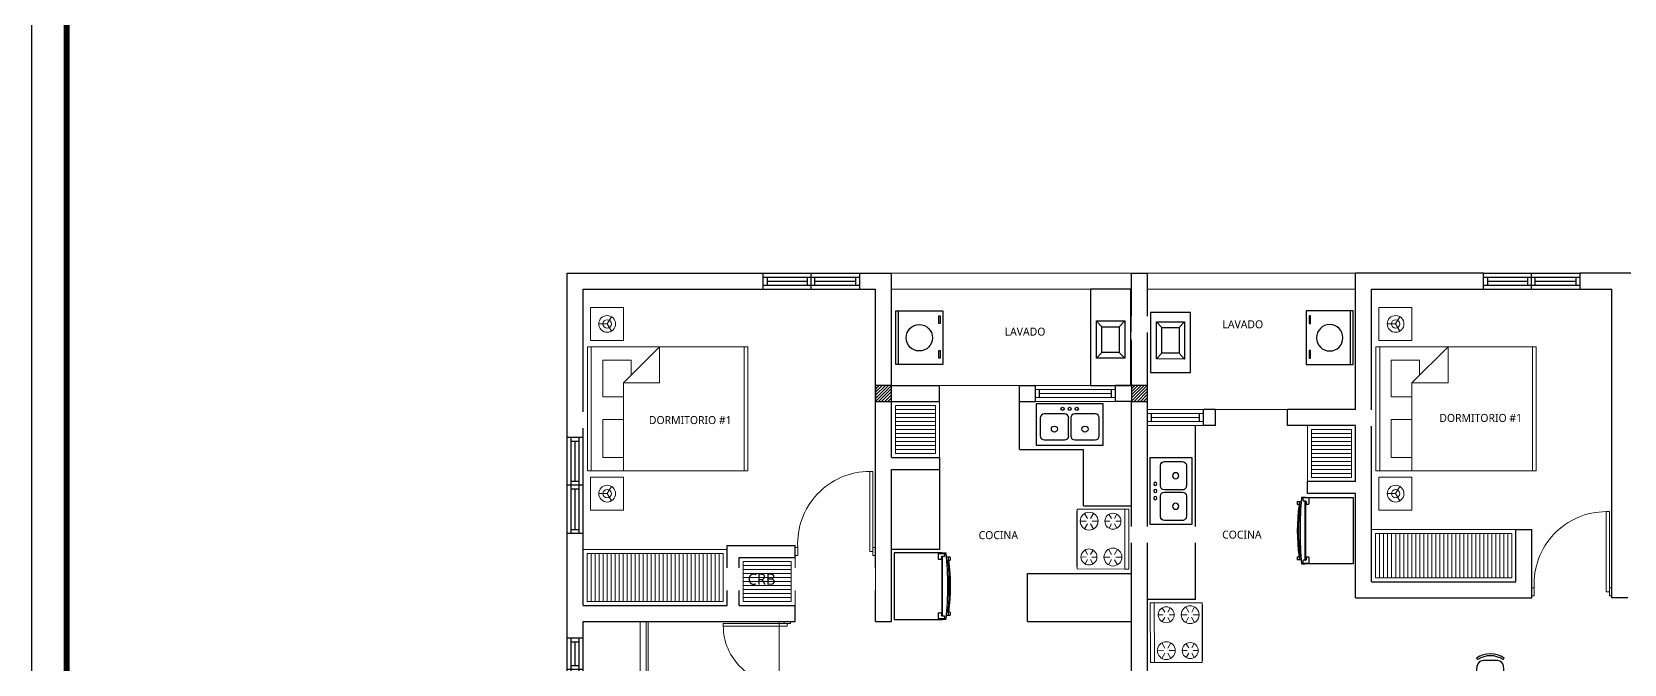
# Model space of a CAD drawing. Header units: feet. Extents: x -417 to 46, y -646 to -218.
# Drawn here: x -112.25 to -92.36, y -246.91 to -239.01 of the extents above; entities that cross this region are included whole.
import ezdxf

# ---------------------------------------------------------------- set-up
doc = ezdxf.new("R2010")
doc.units = ezdxf.units.FT
doc.header["$MEASUREMENT"] = 0
for name, color, linetype, lineweight in [('A-GENM', 8, 'Continuous', 9), ('A-WALL', 4, 'Continuous', 25), ('closet', 8, 'Continuous', 5), ('FURN', 2, 'Continuous', 30), ('muebles', 2, 'Continuous', 5), ('P-SANR-FIXT', 2, 'Continuous', 9), ('Piso', 8, 'Continuous', 9), ('puertas', 8, 'Continuous', 9), ('TXT', 2, 'Continuous', 9)]:
    doc.layers.add(name, color=color, linetype=linetype, lineweight=lineweight)
for name, color, linetype in [('COCINA', 2, 'Continuous'), ('columna', 9, 'Continuous'), ('MARCO', 7, 'Continuous'), ('PERT-VENT', 2, 'Continuous')]:
    doc.layers.add(name, color=color, linetype=linetype)
doc.styles.add('ads', font='trebuc.ttf', dxfattribs={"height": 0.14})

# ---------------------------------------------------------------- blocks, each defined once
blk = doc.blocks.new('A$C2C3967B4')
at = {"layer": 'COCINA'}
for p, q in [((0.838, 0.52), (0, 0.52)), ((0, 0.52), (0, 0)), ((0.838, 0), (0.838, 0.52)), ((0.051, 0.342), (0.051, 0.119)), ((0.356, 0.393), (0.102, 0.393)), ((0.406, 0.119), (0.406, 0.342)), ((0.432, 0.342), (0.432, 0.119)), ((0.737, 0.393), (0.483, 0.393)), ((0.787, 0.119), (0.787, 0.342)), ((0.102, 0.068), (0.356, 0.068)), ((0.483, 0.068), (0.737, 0.068)), ((0, 0), (0.838, 0))]:
    blk.add_line(p, q, dxfattribs=at)
for centre, radius in [((0.33, 0.456), 0.0201), ((0.419, 0.456), 0.0201), ((0.508, 0.456), 0.0201), ((0.229, 0.202), 0.0381), ((0.61, 0.202), 0.0381)]:
    blk.add_circle(centre, radius, dxfattribs=at)
for centre, start, end in [((0.102, 0.342), 90, 180), ((0.356, 0.342), 0, 90), ((0.483, 0.342), 90, 180), ((0.737, 0.342), 0, 90), ((0.102, 0.119), 180, 270), ((0.356, 0.119), 270, 0), ((0.483, 0.119), 180, 270), ((0.737, 0.119), 270, 0)]:
    blk.add_arc(centre, 0.0508, start, end, dxfattribs=at)
blk = doc.blocks.new('A$C285A50AC')
at = {"layer": 'muebles'}
for p, q in [((0.001, 0.69, -0.889), (0, 0.029, -0.889)), ((0.001, 0.69), (0.001, 0.639)), ((0.763, 0.688), (0.001, 0.69)), ((0.763, 0.688, -0.889), (0.001, 0.69, -0.889)), ((0.001, 0.639), (0.763, 0.637)), ((0.762, 0.028, -0.889), (0.763, 0.688, -0.889)), ((0.763, 0.637), (0.763, 0.688)), ((0, 0.029, -0.889), (0.762, 0.028, -0.889))]:
    blk.add_line(p, q, dxfattribs=at)
at = {"layer": 'muebles', "color": 8}
for p, q in [((0.12, 0.505, 0.003), (0.054, 0.543, 0.003)), ((0.12, 0.467, 0.003), (0.054, 0.429, 0.003)), ((0.153, 0.524, 0.003), (0.153, 0.6, 0.003)), ((0.153, 0.448, 0.003), (0.153, 0.372, 0.003)), ((0.186, 0.505, 0.003), (0.252, 0.543, 0.003)), ((0.186, 0.467, 0.003), (0.252, 0.429, 0.003)), ((0.577, 0.466, 0.003), (0.522, 0.435, 0.003)), ((0.577, 0.504, 0.003), (0.523, 0.536, 0.003)), ((0.61, 0.523, 0.003), (0.611, 0.587, 0.003)), ((0.61, 0.447, 0.003), (0.61, 0.384, 0.003)), ((0.643, 0.504, 0.003), (0.698, 0.536, 0.003)), ((0.643, 0.466, 0.003), (0.698, 0.434, 0.003)), ((0.12, 0.2, 0.003), (0.065, 0.232, 0.003)), ((0.153, 0.219, 0.003), (0.153, 0.283, 0.003)), ((0.186, 0.2, 0.003), (0.241, 0.232, 0.003)), ((0.577, 0.2, 0.003), (0.511, 0.238, 0.003)), ((0.61, 0.219, 0.003), (0.61, 0.295, 0.003)), ((0.643, 0.199, 0.003), (0.709, 0.237, 0.003)), ((0.12, 0.162, 0.003), (0.065, 0.131, 0.003)), ((0.153, 0.143, 0.003), (0.152, 0.08, 0.003)), ((0.186, 0.162, 0.003), (0.241, 0.13, 0.003)), ((0.577, 0.162, 0.003), (0.511, 0.124, 0.003)), ((0.61, 0.142, 0.003), (0.61, 0.066, 0.003)), ((0.643, 0.161, 0.003), (0.709, 0.123, 0.003))]:
    blk.add_line(p, q, dxfattribs=at)
at = {"layer": 'muebles', "extrusion": (-0.001805, -0.999998, 0)}
for p, q in [((0.063, 0.027, -0.622), (0.698, 0.025, -0.622)), ((0.063, 0.027, -0.102), (0.698, 0.025, -0.102))]:
    blk.add_line(p, q, dxfattribs=at)
at = {"layer": 'muebles'}
for centre, radius in [((0.153, 0.486, 0.003), 0.114), ((0.61, 0.485, 0.003), 0.102), ((0.153, 0.181, 0.003), 0.102), ((0.61, 0.181, 0.003), 0.114)]:
    blk.add_circle(centre, radius, dxfattribs=at)
at = {"layer": 'muebles', "color": 8, "extrusion": (-0.001805, -0.999998, 0)}
for centre in [(0.089, -0.038, -0.027), (0.216, -0.038, -0.027), (0.381, -0.038, -0.027), (0.546, -0.038, -0.027), (0.673, -0.038, -0.027)]:
    blk.add_circle(centre, 0.0254, dxfattribs=at)
at = {"layer": 'muebles'}
for points in [[(0, 0.029), (0.001, 0.639), (0.763, 0.637), (0.762, 0.028)], [(0.001, 0.69, 0.254), (0.001, 0.639, 0.254), (0.763, 0.637, 0.254), (0.763, 0.688, 0.254)]]:
    blk.add_3dface(points, dxfattribs=at)
at = {"layer": 'muebles', "color": 8}
for points in [[(0.025, 0.027, -0.076), (0.025, 0.027, -0.533), (0.737, 0.025, -0.533), (0.737, 0.025, -0.076)], [(0.025, 0.027, -0.597), (0.025, 0.027, -0.851), (0.737, 0.025, -0.851), (0.737, 0.025, -0.597)]]:
    blk.add_3dface(points, dxfattribs=at)
blk = doc.blocks.new('A$C007B5363')
at = {"layer": 'COCINA'}
for p, q in [((0, 0.829), (0.594, 0.829)), ((0, 0), (0, 0.829)), ((0.551, 0.816), (0.551, 0.752)), ((0.621, 0.822), (0.557, 0.822)), ((0.594, 0.829), (0.601, 0.829)), ((0.594, 0.822), (0.594, 0.829)), ((0.601, 0.829), (0.601, 0.822)), ((0.645, 0.829), (0.601, 0.829)), ((0.627, 0.791), (0.627, 0.816)), ((0.557, 0.746), (0.582, 0.746)), ((0.589, 0.752), (0.589, 0.778)), ((0.594, 0.045), (0.594, 0.784)), ((0.595, 0.784), (0.621, 0.784)), ((0.601, 0.784), (0.601, 0.044)), ((0.649, 0.778), (0.671, 0.778)), ((0.671, 0.74), (0.651, 0.74)), ((0.654, 0.702), (0.671, 0.702)), ((0.671, 0.778), (0.698, 0.778)), ((0.671, 0.74), (0.671, 0.778)), ((0.671, 0.74), (0.671, 0.778)), ((0.698, 0.74), (0.671, 0.74)), ((0.671, 0.74), (0.671, 0.702)), ((0.671, 0.702), (0.671, 0.74)), ((0.699, 0.74), (0.699, 0.778)), ((0.594, 0), (0, 0)), ((0.551, 0.076), (0.551, 0.013)), ((0.582, 0.083), (0.557, 0.083)), ((0.557, 0.006), (0.621, 0.006)), ((0.589, 0.051), (0.589, 0.076)), ((0.594, 0), (0.594, 0.006)), ((0.594, 0), (0.601, 0)), ((0.621, 0.044), (0.595, 0.044)), ((0.601, 0.006), (0.601, 0)), ((0.601, 0), (0.645, 0)), ((0.627, 0.013), (0.627, 0.038)), ((0.671, 0.051), (0.649, 0.051)), ((0.651, 0.089), (0.671, 0.089)), ((0.671, 0.127), (0.654, 0.127)), ((0.671, 0.127), (0.671, 0.089)), ((0.671, 0.089), (0.671, 0.127)), ((0.671, 0.089), (0.698, 0.089)), ((0.671, 0.051), (0.671, 0.089)), ((0.671, 0.051), (0.671, 0.089)), ((0.698, 0.051), (0.671, 0.051)), ((0.699, 0.051), (0.699, 0.089))]:
    blk.add_line(p, q, dxfattribs=at)
for centre, radius, start, end in [((0.557, 0.816), 0.00635, 90, 180), ((0.621, 0.816), 0.00635, 360, 90), ((-3.851, 0.414), 4.515, 354.7351, 5.2649), ((0.557, 0.752), 0.00635, 180, 270), ((0.582, 0.752), 0.00635, 270, 360), ((0.595, 0.778), 0.00635, 90, 180), ((0.621, 0.791), 0.00635, 270, 360), ((-3.079, 0.414), 3.761, 355.6182, 4.3818), ((-1.675, 0.414), 2.373, 352.1151, 7.8849), ((0.557, 0.076), 0.00635, 90, 180), ((0.557, 0.013), 0.00635, 180, 270), ((0.582, 0.076), 0.00635, 360, 90), ((0.595, 0.051), 0.00635, 180, 270), ((0.621, 0.038), 0.00635, 360, 90), ((0.621, 0.013), 0.00635, 270, 360)]:
    blk.add_arc(centre, radius, start, end, dxfattribs=at)
blk = doc.blocks.new('A$C3D6C2CD6')
at = {"layer": 'P-SANR-FIXT'}
for p, q in [((0, 1.6), (0.787, 1.6)), ((0, 0.102), (0, 1.6)), ((0.711, 1.6), (0.711, 0.102)), ((0.787, 0), (0.787, 1.6)), ((0.813, 1.6), (0.813, 0)), ((0.324, 0.227), (0.324, 0.317)), ((0.333, 0.317), (0.333, 0.227)), ((0.351, 0.227), (0.351, 0.317)), ((0.36, 0.317), (0.36, 0.227)), ((0.378, 0.227), (0.378, 0.317)), ((0.387, 0.317), (0.387, 0.227)), ((0.711, 0.102), (0, 0.102)), ((0, 0), (0.787, 0)), ((0.124, 0), (0.787, 0)), ((0.813, 0), (0.787, 0)), ((0.813, 0), (0.787, 0))]:
    blk.add_line(p, q, dxfattribs=at)
for centre, radius, start, end in [((0.356, 0.272), 0.0635, 90, 270), ((0.356, 0.272), 0.0635, 90, 270), ((0.328, 0.317), 0.00444, 360, 180), ((0.328, 0.227), 0.00444, 180, 360), ((0.356, 0.317), 0.00444, 360, 180), ((0.356, 0.227), 0.00444, 180, 360), ((0.356, 0.272), 0.0635, 270, 90), ((0.356, 0.272), 0.0635, 270, 90), ((0.383, 0.317), 0.00444, 360, 180), ((0.383, 0.227), 0.00444, 180, 360)]:
    blk.add_arc(centre, radius, start, end, dxfattribs=at)
blk = doc.blocks.new('A$C4D292AF4')
at = {"layer": 'puertas'}
for points in [[(0.03, 0.05), (0.07, 0.05), (0.07, 1.05), (0.03, 1.05)], [(0, 0), (0.03, 0), (0.03, 0.1), (0, 0.1)], [(0.97, 0), (1, 0), (1, 0.1), (0.97, 0.1)]]:
    blk.add_lwpolyline(points, close=True, dxfattribs=at)
blk.add_arc((0.068, 0.147), 0.903, 357.0481, 89.8556, dxfattribs=at)
blk = doc.blocks.new('A$C26A1068B')
at = {"layer": 'muebles', "color": 2, "linetype": 'Continuous'}
for p, q in [((0.45, 2.531, 224.56), (0.038, 2.531, 224.56)), ((0.038, 2.119, 224.56), (0.038, 2.531, 224.56)), ((0.45, 2.119, 224.56), (0.45, 2.531, 224.56)), ((0.45, 2.119, 224.56), (0.038, 2.119, 224.56)), ((0.45, 0.412, 224.56), (0.038, 0.412, 224.56)), ((0.038, 0.412, 224.56), (0.038, 0, 224.56)), ((0.45, 0.412, 224.56), (0.45, 0, 224.56)), ((0.45, 0, 224.56), (0.038, 0, 224.56))]:
    blk.add_line(p, q, dxfattribs=at)
at = {"layer": 'muebles', "color": 8, "linetype": 'Continuous'}
for p, q in [((0.246, 2.326, 224.56), (0.298, 2.416, 224.56)), ((0.246, 2.326, 224.56), (0.141, 2.326, 224.56)), ((0.246, 2.326, 224.56), (0.298, 2.235, 224.56)), ((0.246, 0.206, 224.56), (0.141, 0.206, 224.56)), ((0.246, 0.206, 224.56), (0.298, 0.296, 224.56)), ((0.246, 0.206, 224.56), (0.298, 0.115, 224.56))]:
    blk.add_line(p, q, dxfattribs=at)
at = {"layer": 'muebles', "linetype": 'Continuous'}
for p, q in [((2.003, 2.041, 224.56), (0, 2.041, 224.56)), ((0, 2.041, 224.56), (0, 0.491, 224.56)), ((0.047, 0.491, 224.56), (0.047, 2.041, 224.56)), ((0.45, 1.59, 224.56), (0.901, 2.041, 224.56)), ((0.901, 2.041, 224.56), (0.901, 1.59, 224.56)), ((1.956, 2.041, 224.56), (1.956, 0.491, 224.56)), ((2.003, 0.491, 224.56), (2.003, 2.041, 224.56)), ((0.545, 1.875, 224.56), (0.19, 1.875, 224.56)), ((0.19, 1.875, 224.56), (0.19, 1.417, 224.56)), ((0.545, 1.685, 224.56), (0.545, 1.875, 224.56)), ((0.19, 1.417, 224.56), (0.45, 1.417, 224.56)), ((0.901, 1.59, 224.56), (0.45, 1.59, 224.56)), ((0.45, 0.491, 224.56), (0.45, 1.59, 224.56)), ((0.19, 1.13, 224.56), (0.19, 0.657, 224.56)), ((0.45, 1.13, 224.56), (0.19, 1.13, 224.56)), ((0.19, 0.657, 224.56), (0.45, 0.657, 224.56)), ((0, 0.491, 224.56), (2.003, 0.491, 224.56))]:
    blk.add_line(p, q, dxfattribs=at)
at = {"layer": 'muebles', "color": 8, "linetype": 'Continuous'}
for centre, major_axis in [((0.246, 2.326, 224.56), (-0.074, -0.074)), ((0.246, 0.206, 224.56), (-0.037, 0.037))]:
    blk.add_ellipse(centre, major_axis=major_axis, ratio=1, dxfattribs=at)
at = {"layer": 'muebles', "color": 8, "linetype": 'Continuous', "extrusion": (0, 0, -1)}
for centre, major_axis in [((0.246, 2.326, 224.56), (-0.037, -0.037)), ((0.246, 0.206, 224.56), (-0.074, 0.074))]:
    blk.add_ellipse(centre, major_axis=major_axis, ratio=1, dxfattribs=at)
blk = doc.blocks.new('A$C01EB0BB3')
at = {"layer": 'FURN'}
for p, q in [((0, 0, 224.56), (0, 0.61, 224.56)), ((0, 0.61, 224.56), (0.533, 0.61, 224.56)), ((0.503, 0.61, 224.56), (0.503, 0, 224.56)), ((0.533, 0.61, 224.56), (0.533, 0, 224.56)), ((0.533, 0, 224.56), (0, 0, 224.56))]:
    blk.add_line(p, q, dxfattribs=at)
at = {"layer": 'FURN', "ltscale": 0.02, "elevation": 224.56}
for points in [[(0.047, 0.536), (0.047, 0.45), (0.032, 0.45), (0.032, 0.536)], [(0.047, 0.143), (0.047, 0.057), (0.032, 0.057), (0.032, 0.143)]]:
    blk.add_lwpolyline(points, close=True, dxfattribs=at)
at = {"layer": 'FURN', "ltscale": 0.02}
blk.add_circle((0.267, 0.305, 224.56), 0.15, dxfattribs=at)
blk = doc.blocks.new('A$C153C7E87')
at = {"layer": 'COCINA'}
for p, q in [((0.076, 0.804), (0.143, 0.731)), ((0.427, 0.804), (0.36, 0.731)), ((0.143, 0.411), (0.076, 0.339)), ((0.36, 0.411), (0.427, 0.339))]:
    blk.add_line(p, q, dxfattribs=at)
at = {"layer": 'COCINA', "extrusion": (1.60732e-15, -2.48059e-15, -1)}
for points in [[(-0.502, 1.2), (0, 1.2), (0, 0), (-0.502, 0)], [(-0.427, 0.339), (-0.076, 0.339), (-0.076, 0.804), (-0.427, 0.804)], [(-0.36, 0.411), (-0.143, 0.411), (-0.143, 0.731), (-0.36, 0.731)]]:
    blk.add_lwpolyline(points, close=True, dxfattribs=at)
blk = doc.blocks.new('A$C5D053580')
at = {"color": 8}
for p, q in [((0.761, 1.017), (0.69, 1.123)), ((0.855, 1.016), (0.772, 1.159)), ((0.845, 0.914), (0.753, 1.083))]:
    blk.add_line(p, q, dxfattribs=at)
at = {"layer": 'FURN'}
for p, q in [((0.608, 2.04, -0.375), (0.592, 2.062, -0.375)), ((0.884, 2.026, -0.375), (0.683, 2.026, -0.375)), ((0.96, 2.04, -0.375), (0.975, 2.062, -0.375)), ((0.585, 1.746, -0.375), (0.602, 1.952, -0.375)), ((0.983, 1.746, -0.375), (0.965, 1.952, -0.375)), ((0.082, 1.516, -0.375), (0.059, 1.532, -0.375)), ((0.095, 1.441, -0.375), (0.095, 1.24, -0.375)), ((0.375, 1.54, -0.375), (0.169, 1.522, -0.375)), ((1.192, 1.54, -0.375), (1.398, 1.523, -0.375)), ((1.472, 1.442, -0.375), (1.472, 1.241, -0.375)), ((1.486, 1.517, -0.375), (1.508, 1.533, -0.375)), ((0.082, 1.164, -0.375), (0.059, 1.149, -0.375)), ((0.375, 1.141, -0.375), (0.169, 1.159, -0.375)), ((1.192, 1.142, -0.375), (1.398, 1.16, -0.375)), ((1.486, 1.165, -0.375), (1.508, 1.15, -0.375)), ((0.082, 0.937, -0.375), (0.059, 0.953, -0.375)), ((0.375, 0.96, -0.375), (0.169, 0.943, -0.375)), ((1.192, 0.96, -0.375), (1.398, 0.943, -0.375)), ((1.486, 0.937, -0.375), (1.508, 0.953, -0.375)), ((0.095, 0.862, -0.375), (0.095, 0.661, -0.375)), ((1.472, 0.862, -0.375), (1.472, 0.661, -0.375)), ((0.082, 0.585, -0.375), (0.059, 0.57, -0.375)), ((0.375, 0.562, -0.375), (0.169, 0.58, -0.375)), ((1.192, 0.562, -0.375), (1.398, 0.58, -0.375)), ((1.486, 0.585, -0.375), (1.508, 0.57, -0.375)), ((0.585, 0.375, -0.375), (0.602, 0.169, -0.375)), ((0.983, 0.375, -0.375), (0.965, 0.169, -0.375)), ((0.608, 0.082, -0.375), (0.592, 0.059, -0.375)), ((0.884, 0.095, -0.375), (0.683, 0.095, -0.375)), ((0.96, 0.082, -0.375), (0.975, 0.059, -0.375))]:
    blk.add_line(p, q, dxfattribs=at)
at = {"layer": 'FURN', "linetype": 'Continuous'}
for p, q in [((0.384, 1.741, 0.375), (1.184, 1.741, 0.375)), ((0.384, 0.361, 0.375), (0.384, 1.741, 0.375)), ((1.184, 1.741, 0.375), (1.184, 0.361, 0.375)), ((1.184, 0.361, 0.375), (0.384, 0.361, 0.375))]:
    blk.add_line(p, q, dxfattribs=at)
at = {"layer": 'FURN'}
for centre, radius, start, end in [((0.784, 1.782, -0.375), 0.339, 55.6197, 124.3803), ((0.683, 1.945, -0.375), 0.0813, 90, 175.0303), ((0.784, 1.782, -0.375), 0.312, 55.6197, 124.3803), ((0.884, 1.945, -0.375), 0.0813, 4.9697, 90), ((0.665, 1.739, -0.375), 0.0813, 175.0303, 238.407), ((0.784, 1.931, -0.375), 0.307, 238.407, 301.593), ((0.902, 1.739, -0.375), 0.0813, 301.593, 4.9697), ((0.339, 1.34, -0.375), 0.339, 145.6197, 214.3803), ((0.339, 1.34, -0.375), 0.312, 145.6197, 214.3803), ((0.176, 1.441, -0.375), 0.0813, 94.9697, 180), ((0.382, 1.459, -0.375), 0.0813, 31.593, 94.9697), ((0.19, 1.34, -0.375), 0.307, 328.407, 31.593), ((1.378, 1.341, -0.375), 0.307, 148.407, 211.593), ((1.185, 1.46, -0.375), 0.0813, 85.0303, 148.407), ((1.391, 1.442, -0.375), 0.0813, 0, 85.0303), ((1.229, 1.341, -0.375), 0.312, 325.6197, 34.3803), ((1.229, 1.341, -0.375), 0.339, 325.6197, 34.3803), ((0.176, 1.24, -0.375), 0.0813, 180, 265.0303), ((0.382, 1.222, -0.375), 0.0813, 265.0303, 328.407), ((1.185, 1.223, -0.375), 0.0813, 211.593, 274.9697), ((1.391, 1.241, -0.375), 0.0813, 274.9697, 0), ((0.339, 0.761, -0.375), 0.339, 145.6197, 214.3803), ((0.339, 0.761, -0.375), 0.312, 145.6197, 214.3803), ((0.176, 0.862, -0.375), 0.0813, 94.9697, 180), ((0.382, 0.88, -0.375), 0.0813, 31.593, 94.9697), ((0.19, 0.761, -0.375), 0.307, 328.407, 31.593), ((1.378, 0.761, -0.375), 0.307, 148.407, 211.593), ((1.185, 0.88, -0.375), 0.0813, 85.0303, 148.407), ((1.391, 0.862, -0.375), 0.0813, 0, 85.0303), ((1.229, 0.761, -0.375), 0.312, 325.6197, 34.3803), ((1.229, 0.761, -0.375), 0.339, 325.6197, 34.3803), ((0.176, 0.661, -0.375), 0.0813, 180, 265.0303), ((0.382, 0.643, -0.375), 0.0813, 265.0303, 328.407), ((0.665, 0.382, -0.375), 0.0813, 121.593, 184.9697), ((0.784, 0.19, -0.375), 0.307, 58.407, 121.593), ((0.902, 0.382, -0.375), 0.0813, 355.0303, 58.407), ((1.185, 0.643, -0.375), 0.0813, 211.593, 274.9697), ((1.391, 0.661, -0.375), 0.0813, 274.9697, 0), ((0.784, 0.339, -0.375), 0.339, 235.6197, 304.3803), ((0.683, 0.176, -0.375), 0.0813, 184.9697, 270), ((0.784, 0.339, -0.375), 0.312, 235.6197, 304.3803), ((0.884, 0.176, -0.375), 0.0813, 270, 355.0303)]:
    blk.add_arc(centre, radius, start, end, dxfattribs=at)
at = {"layer": 'FURN', "linetype": 'Continuous'}
for points in [[(0.384, 1.741, -0.375), (0.384, 1.741, 0.375), (0.384, 1.661, 0.375), (0.384, 1.701, -0.375)], [(0.464, 1.741, 0.375), (0.424, 1.741, -0.375), (0.384, 1.741, -0.375), (0.384, 1.741, 0.375)], [(1.184, 0.361, 0.425), (0.384, 0.361, 0.425), (0.384, 1.741, 0.425), (1.184, 1.741, 0.425)], [(1.104, 1.741, 0.375), (1.144, 1.741, -0.375), (1.184, 1.741, -0.375), (1.184, 1.741, 0.375)], [(1.184, 1.741, -0.375), (1.184, 1.741, 0.375), (1.184, 1.661, 0.375), (1.184, 1.701, -0.375)], [(0.384, 0.361, -0.375), (0.384, 0.361, 0.375), (0.384, 0.441, 0.375), (0.384, 0.401, -0.375)], [(0.464, 0.361, 0.375), (0.424, 0.361, -0.375), (0.384, 0.361, -0.375), (0.384, 0.361, 0.375)], [(1.104, 0.361, 0.375), (1.144, 0.361, -0.375), (1.184, 0.361, -0.375), (1.184, 0.361, 0.375)], [(1.184, 0.361, -0.375), (1.184, 0.361, 0.375), (1.184, 0.441, 0.375), (1.184, 0.401, -0.375)]]:
    blk.add_3dface(points, dxfattribs=at)
blk = doc.blocks.new('A$C72735B25')
at = {"layer": 'PERT-VENT', "extrusion": (-1.27878e-17, -1.31713e-15, -1)}
for p, q in [((0, 0), (0, 1.203)), ((0.05, 0), (0.05, 1.203)), ((0.15, 0), (0.15, 1.203)), ((0.2, 0), (0.2, 1.203)), ((0.1, 0.648), (0.1, 1.149)), ((0.2, 0.602), (0, 0.602)), ((0.15, 0.648), (0.05, 0.648)), ((0.15, 0.555), (0.05, 0.555)), ((0.1, 0.05), (0.1, 0.555)), ((0.05, 0.05), (0.15, 0.05))]:
    blk.add_line(p, q, dxfattribs=at)
at = {"layer": 'PERT-VENT', "extrusion": (-1.27878e-17, 1.31713e-15, -1)}
blk.add_line((0.05, 1.153), (0.15, 1.153), dxfattribs=at)
blk = doc.blocks.new('A$C559373E3')
at = {"layer": 'PERT-VENT', "extrusion": (-1.27878e-17, -1.31713e-15, -1)}
for p, q in [((0, 0), (0, 0.8)), ((0.05, 0), (0.05, 0.8)), ((0.15, 0), (0.15, 0.8)), ((0.2, 0), (0.2, 0.8)), ((0.1, 0.448), (0.1, 0.746)), ((0.2, 0.402), (0, 0.402)), ((0.15, 0.448), (0.05, 0.448)), ((0.15, 0.355), (0.05, 0.355)), ((0.1, 0.05), (0.1, 0.355)), ((0.05, 0.05), (0.15, 0.05))]:
    blk.add_line(p, q, dxfattribs=at)
at = {"layer": 'PERT-VENT', "extrusion": (-1.27878e-17, 1.31713e-15, -1)}
blk.add_line((0.05, 0.75), (0.15, 0.75), dxfattribs=at)
blk = doc.blocks.new('A$C012446DC')
at = {"layer": 'Piso'}
h = blk.add_hatch(dxfattribs=at)
h.set_pattern_fill('ANSI31', color=256, scale=0.008571, angle=180)
h.set_pattern_definition([(225, (206536.064322, 1154820.960068), (0.0192434059784, -0.0192434059784), [])])
h.paths.add_polyline_path([(0, 0), (0.2, 0), (0.2, 0.2), (0, 0.2)])
at = {"layer": 'columna'}
blk.add_lwpolyline([(0.2, 0.2), (0, 0.2), (0, 0), (0.2, 0)], close=True, dxfattribs=at)
blk = doc.blocks.new('A$C387E0859')
for p in [(0, 8.7), (3.2, 8.7), (0, 0), (3.2, 0), (6, 0), (9.2, 0)]:
    blk.add_blockref('A$C012446DC', p)

msp = doc.modelspace()

# ---------------------------------------------------------------- hatches: boundary and pattern name
at = {"layer": 'closet'}
h = msp.add_hatch(dxfattribs=at)
h.set_pattern_fill('ANSI31', color=256, scale=0.4, angle=315, style=0)
h.set_pattern_definition([(0, (-101.46431, -244.27936), (2e-17, 0.05), [])])
h.paths.add_polyline_path([(-101.4643, -244.2794), (-100.9643, -244.2794), (-100.9643, -243.6794), (-101.4643, -243.6794)])
h = msp.add_hatch(dxfattribs=at)
h.set_pattern_fill('ANSI31', color=256, scale=0.4, angle=315, style=0)
h.set_pattern_definition([(0, (-96.26431, -244.5793), (2e-17, 0.05), [])])
h.paths.add_polyline_path([(-96.2643, -244.5793), (-95.7643, -244.5793), (-95.7643, -243.9794), (-96.2643, -243.9794)])
h = msp.add_hatch(dxfattribs=at)
h.set_pattern_fill('ANSI31', color=256, scale=0.4, angle=45, style=0)
h.set_pattern_definition([(90, (-95.46431, -245.831703), (-0.05, 7e-18), [])])
h.paths.add_polyline_path([(-95.4643, -245.8317), (-93.7643, -245.8317), (-93.7643, -245.2817), (-95.4643, -245.2817)])

# ---------------------------------------------------------------- linework, layer by layer
at = {"layer": 'A-GENM'}
for p, q in [((-101.5143, -242.0294), (-98.5143, -242.0294)), ((-98.3143, -242.0294), (-98.3143, -242.0294)), ((-95.7143, -242.0294), (-98.3143, -242.0294)), ((-101.5143, -242.2294), (-98.5143, -242.2294)), ((-95.7143, -242.2294), (-98.3143, -242.2294)), ((-95.7143, -246.0817), (-95.7143, -246.0817))]:
    msp.add_line(p, q, dxfattribs=at)
at = {"layer": 'A-WALL'}
for p, q in [((-105.5643, -242.0294), (-103.1175, -242.0294)), ((-105.5643, -244.0762), (-105.5643, -242.0294)), ((-105.5643, -242.0294), (-103.1175, -242.0294)), ((-101.9143, -242.0294), (-101.5143, -242.0294)), ((-101.5143, -243.4294), (-101.5143, -242.0294)), ((-98.5143, -243.4294), (-98.5143, -242.0294)), ((-98.5143, -242.0294), (-98.3143, -242.0294)), ((-98.3143, -247.5294), (-98.3143, -242.0294)), ((-94.1175, -242.0294), (-95.7143, -242.0294)), ((-95.7143, -243.7294), (-95.7143, -242.0294)), ((-91.9143, -242.0294), (-92.9143, -242.0294)), ((-105.3643, -244.0762), (-105.3643, -242.2294)), ((-105.3643, -242.2294), (-103.1175, -242.2294)), ((-101.9143, -242.2294), (-101.7143, -242.2294)), ((-101.7143, -246.3794), (-101.7143, -242.2294)), ((-95.5143, -245.8817), (-95.5143, -242.2294)), ((-95.5143, -242.2294), (-94.1175, -242.2294)), ((-92.9143, -242.2294), (-92.5143, -242.2294)), ((-92.5143, -246.0817), (-92.5143, -242.2294)), ((-101.5143, -243.4294), (-100.9143, -243.4294)), ((-100.9143, -243.6294), (-100.9143, -243.4294)), ((-99.9143, -243.6294), (-99.9143, -243.4294)), ((-99.9143, -243.4294), (-99.7143, -243.4294)), ((-99.7143, -243.6294), (-99.7143, -243.4294)), ((-98.7143, -243.6294), (-98.7143, -243.4294)), ((-98.5143, -243.4294), (-98.7143, -243.4294)), ((-101.5143, -243.6294), (-100.9143, -243.6294)), ((-101.5143, -244.3294), (-101.5143, -243.6294)), ((-99.9143, -243.6294), (-99.7143, -243.6294)), ((-98.5143, -243.6294), (-98.7143, -243.6294)), ((-98.5143, -251.1294), (-98.5143, -243.6294)), ((-97.6143, -243.9294), (-97.6143, -243.7294)), ((-97.4643, -243.7294), (-97.6143, -243.7294)), ((-97.4643, -243.9294), (-97.4643, -243.7294)), ((-95.7143, -243.7294), (-96.5643, -243.7294)), ((-96.5643, -243.9294), (-96.5643, -243.7294)), ((-97.4643, -243.9294), (-97.6143, -243.9294)), ((-95.7143, -243.9294), (-96.5643, -243.9294)), ((-95.7143, -244.6293), (-95.7143, -243.9294)), ((-101.5143, -244.3294), (-100.9143, -244.3294)), ((-101.5143, -244.4794), (-100.9143, -244.4794)), ((-100.9143, -244.3294), (-100.9143, -244.4794)), ((-95.7143, -244.6293), (-96.3143, -244.6293)), ((-96.3143, -244.7793), (-96.3143, -244.6293)), ((-95.7143, -244.7793), (-96.3143, -244.7793)), ((-95.7143, -246.0817), (-95.7143, -244.7793)), ((-93.7143, -245.8817), (-93.7143, -245.2317)), ((-93.7143, -245.2317), (-93.5143, -245.2317)), ((-93.5143, -246.0817), (-93.5143, -245.2317)), ((-105.5643, -246.581), (-105.5643, -245.2794)), ((-105.3643, -246.1794), (-105.3643, -245.2794)), ((-103.5643, -246.1794), (-103.5643, -245.4294)), ((-103.5643, -245.4294), (-102.7143, -245.4294)), ((-102.7143, -245.5794), (-102.7143, -245.4294)), ((-103.4143, -246.1794), (-103.4143, -245.5794)), ((-103.4143, -245.5794), (-102.7143, -245.5794)), ((-95.5143, -245.8817), (-93.7143, -245.8817)), ((-105.3643, -246.1794), (-103.5643, -246.1794)), ((-103.4143, -246.1794), (-102.7143, -246.1794)), ((-102.7143, -246.3794), (-102.7143, -246.1794)), ((-95.7143, -246.0817), (-93.5143, -246.0817)), ((-92.3143, -246.0817), (-92.5143, -246.0817)), ((-105.3643, -246.581), (-105.3643, -246.3794)), ((-105.3643, -246.3794), (-102.7143, -246.3794)), ((-101.7143, -246.3794), (-101.5143, -246.3794))]:
    msp.add_line(p, q, dxfattribs=at)
at = {"layer": 'A-WALL', "extrusion": (-6.28888e-16, -1.94037e-15, -1)}
for p, q in [((-103.1175, -242.2294), (-103.1175, -242.0294)), ((-101.9143, -242.0294), (-101.9143, -242.2294)), ((-94.1175, -242.2294), (-94.1175, -242.0294)), ((-92.9143, -242.0294), (-92.9143, -242.2294))]:
    msp.add_line(p, q, dxfattribs=at)
at = {"layer": 'A-WALL', "extrusion": (-1.27878e-17, -1.31713e-15, -1)}
for p, q in [((-105.5643, -244.0762), (-105.3643, -244.0762)), ((-105.3643, -245.2794), (-105.5643, -245.2794)), ((-105.5643, -246.581), (-105.3643, -246.581))]:
    msp.add_line(p, q, dxfattribs=at)
at = {"layer": 'closet'}
for p, q in [((-100.9143, -243.4294), (-99.9143, -243.4294)), ((-100.9143, -243.6294), (-100.9143, -244.3294)), ((-97.4643, -243.7294), (-96.5643, -243.7294)), ((-96.3143, -244.6293), (-96.3143, -243.9294)), ((-95.5143, -245.2317), (-93.7143, -245.2317)), ((-105.3643, -245.4794), (-103.5643, -245.4794)), ((-102.7143, -246.1794), (-102.7143, -245.5794)), ((-102.9143, -247.1794), (-102.9143, -246.3794))]:
    msp.add_line(p, q, dxfattribs=at)
for points in [[(-101.4643, -244.2794), (-100.9643, -244.2794), (-100.9643, -243.6794), (-101.4643, -243.6794)], [(-96.2643, -244.5793), (-95.7643, -244.5793), (-95.7643, -243.9794), (-96.2643, -243.9794)], [(-95.4643, -245.8317), (-93.7643, -245.8317), (-93.7643, -245.2817), (-95.4643, -245.2817)]]:
    msp.add_lwpolyline(points, close=True, dxfattribs=at)
at = {"layer": 'COCINA'}
for p, q in [((-98.1356, -243.0275), (-98.2026, -243.1002)), ((-97.919, -243.0275), (-97.8521, -243.1003)), ((-99.9143, -244.2294), (-99.9143, -243.6294)), ((-97.7143, -246.1052), (-97.7143, -243.9294)), ((-99.9143, -244.2294), (-99.1143, -244.2294)), ((-99.1143, -244.9331), (-99.1143, -244.2294)), ((-99.1143, -244.9331), (-98.5143, -244.9331)), ((-99.8143, -246.3794), (-99.8143, -245.7794)), ((-99.8143, -245.7794), (-98.5143, -245.7794)), ((-97.7143, -246.1052), (-98.3143, -246.1052)), ((-99.8143, -246.3794), (-98.5143, -246.3794))]:
    msp.add_line(p, q, dxfattribs=at)
at = {"layer": 'PERT-VENT', "lineweight": 15}
for p, q in [((-99.7143, -243.4294), (-98.7143, -243.4294)), ((-99.7143, -243.4794), (-98.7143, -243.4794)), ((-99.7143, -243.5794), (-98.7143, -243.5794)), ((-99.7143, -243.6294), (-98.7143, -243.6294)), ((-99.6643, -243.5294), (-98.7643, -243.5294)), ((-97.6143, -243.7294), (-98.3143, -243.7294)), ((-97.6143, -243.7794), (-98.3143, -243.7794)), ((-97.6143, -243.8794), (-98.3143, -243.8794)), ((-97.6643, -243.8294), (-98.2643, -243.8294)), ((-97.6143, -243.9294), (-98.3143, -243.9294))]:
    msp.add_line(p, q, dxfattribs=at)
at = {"layer": 'PERT-VENT'}
for p, q in [((-99.6643, -243.5794), (-99.6643, -243.4794)), ((-98.7643, -243.5794), (-98.7643, -243.4794)), ((-98.2643, -243.8794), (-98.2643, -243.7794)), ((-97.6643, -243.8794), (-97.6643, -243.7794))]:
    msp.add_line(p, q, dxfattribs=at)

# ---------------------------------------------------------------- block references
at = {"rotation": 270}
for p in [(-103.1175, -242.0294), (-94.1175, -242.0294)]:
    msp.add_blockref('A$C72735B25', p, dxfattribs=at)
at = {"extrusion": (3.56775e-15, 5.02252e-16, -1), "xscale": -1}
msp.add_blockref('A$C2C3967B4', (99.7059, -244.1784), dxfattribs=at)
for name, p in [('A$C72735B25', (-105.5643, -245.2794)), ('A$C3D6C2CD6', (-105.3643, -247.9794)), ('A$C559373E3', (-105.5643, -247.381))]:
    msp.add_blockref(name, p)
at = {"extrusion": (1.60776e-15, -2.47805e-15, -1), "xscale": -0.9799999999999965, "yscale": 0.9799999999999898, "zscale": 0.9799999999999965, "rotation": 269.8075498061957}
msp.add_blockref('A$C285A50AC', (97.6026, -246.8913), dxfattribs=at)
at = {"ltscale": 0.3, "xscale": 0.9000000000000057, "yscale": 0.9000000000000057, "zscale": 0.9000000000000057}
msp.add_blockref('A$C5D053580', (-94.7361, -248.691), dxfattribs=at)
at = {"layer": 'COCINA', "extrusion": (-1.63751e-15, -2.48074e-15, -1), "rotation": 180.0000000000032}
msp.add_blockref('A$C007B5363', (101.4777, -245.5228), dxfattribs=at)
at = {"layer": 'puertas', "extrusion": (-6.28888e-16, -1.94037e-15, -1), "xscale": 1.000288939019299, "yscale": 1.000288939019299, "zscale": 1.000288939019299}
for p in [(101.714, -245.5544), (92.514, -246.0567)]:
    msp.add_blockref('A$C4D292AF4', p, dxfattribs=at)
at = {"layer": 'puertas', "extrusion": (1.94037e-15, -6.28888e-16, -1), "xscale": 0.8002311512154279, "yscale": 0.8002311512154279, "zscale": 0.8002311512154279, "rotation": 270}
msp.add_blockref('A$C4D292AF4', (102.7743, -246.3791), dxfattribs=at)

# ---------------------------------------------------------------- texts
at = {"layer": 'TXT', "insert": (-100.1783, -245.2501), "char_height": 0.1, "width": 2.688, "attachment_point": 2, "style": 'ads', "bg_fill": 2}
msp.add_mtext('COCINA', dxfattribs=at)

# ---------------------------------------------------------------- next in the draw order: linework, layer by layer
at = {"layer": 'A-WALL'}
msp.add_line((-101.5143, -246.3794), (-101.5143, -244.4794), dxfattribs=at)
at = {"layer": 'COCINA'}
for p, q in [((-100.9143, -244.4794), (-100.9143, -245.4794)), ((-100.9143, -245.4794), (-101.5143, -245.4794))]:
    msp.add_line(p, q, dxfattribs=at)

# ---------------------------------------------------------------- next in the draw order: texts
at = {"layer": 'TXT', "width": 2.688, "attachment_point": 2, "style": 'ads', "bg_fill": 2}
for s, insert, char_height in [('LAVADO', (-99.8449, -242.7085), 0.1), ('DORMITORIO #1', (-104.0271, -243.8131), 0.1), ('DORMITORIO #1', (-94.152, -243.7861), 0.1), ('COCINA', (-97.1359, -245.2437), 0.1), ('CRB', (-103.1348, -245.7806), 0.14)]:
    msp.add_mtext(s, dxfattribs=dict(at, insert=insert, char_height=char_height))

# ---------------------------------------------------------------- next in the draw order: hatches: boundary and pattern name
at = {"layer": 'closet'}
h = msp.add_hatch(dxfattribs=at)
h.set_pattern_fill('ANSI31', color=256, scale=0.4, angle=45, style=0)
h.set_pattern_definition([(90, (-105.31431, -248.82936), (-0.05, 7e-18), [])])
h.paths.add_polyline_path([(-105.3143, -246.1294), (-103.6143, -246.1294), (-103.6143, -245.5294), (-105.3143, -245.5294)])
h = msp.add_hatch(dxfattribs=at)
h.set_pattern_fill('ANSI31', color=256, scale=0.4, angle=315, style=0)
h.set_pattern_definition([(0, (-103.36431, -246.12936), (2e-17, 0.05), [])])
h.paths.add_polyline_path([(-103.3643, -246.1294), (-102.7643, -246.1294), (-102.7643, -245.5294), (-103.3643, -245.5294)])

# ---------------------------------------------------------------- next in the draw order: linework, layer by layer
for points in [[(-105.3143, -246.1294), (-103.6143, -246.1294), (-103.6143, -245.5294), (-105.3143, -245.5294)], [(-103.3643, -246.1294), (-102.7643, -246.1294), (-102.7643, -245.6294), (-103.3643, -245.6294)]]:
    msp.add_lwpolyline(points, close=True, dxfattribs=at)

# ---------------------------------------------------------------- next in the draw order: block references
for name, p in [('A$C26A1068B', (-105.311, -244.9879)), ('A$C26A1068B', (-95.461, -244.9879)), ('A$C387E0859', (-101.7143, -252.3294))]:
    msp.add_blockref(name, p)
at = {"xscale": 1.099999999999994, "yscale": 1.099999999999994, "zscale": 1.099999999999994, "rotation": 180}
msp.add_blockref('A$C01EB0BB3', (-100.8717, -242.4992), dxfattribs=at)
at = {"extrusion": (-5.52346e-16, -3.5682e-15, -1), "rotation": 270.0000000000065}
msp.add_blockref('A$C2C3967B4', (97.7609, -244.3294), dxfattribs=at)
at = {"extrusion": (-1.65786e-15, -2.47805e-15, -1), "xscale": 0.9799999999999969, "yscale": 0.9799999999999969, "zscale": 0.9799999999999969, "rotation": 90.19245019381091}
msp.add_blockref('A$C285A50AC', (99.2234, -245.7225), dxfattribs=at)
at = {"layer": 'COCINA', "extrusion": (1.58742e-15, -2.48023e-15, -1), "xscale": -1, "rotation": 180}
msp.add_blockref('A$C007B5363', (95.7452, -244.8297), dxfattribs=at)

# ---------------------------------------------------------------- next in the draw order: texts
at = {"layer": 'TXT', "insert": (-97.124, -242.6169), "char_height": 0.1, "width": 2.688, "attachment_point": 2, "style": 'ads', "bg_fill": 2}
msp.add_mtext('LAVADO', dxfattribs=at)

# ---------------------------------------------------------------- next in the draw order: linework, layer by layer
at = {"layer": 'COCINA'}
for p, q in [((-98.2025, -242.6351), (-98.1355, -242.7079)), ((-97.852, -242.6352), (-97.919, -242.7079))]:
    msp.add_line(p, q, dxfattribs=at)
at = {"layer": 'COCINA', "extrusion": (1.6068e-15, -2.48092e-15, -1)}
for points in [[(97.7762, -242.518), (98.2785, -242.5179), (98.2787, -243.268), (97.7764, -243.2681)], [(97.8521, -243.1003), (98.2026, -243.1002), (98.2025, -242.6351), (97.852, -242.6352)], [(97.919, -243.0275), (98.1356, -243.0275), (98.1355, -242.7079), (97.919, -242.7079)]]:
    msp.add_lwpolyline(points, close=True, dxfattribs=at)
at = {"layer": 'MARCO'}
msp.add_lwpolyline([(-112.2526, -218.0141), (-47.7526, -218.0141), (-47.7526, -260.0141), (-112.2526, -260.0141)], close=True, dxfattribs=at)
at = {"layer": 'MARCO', "const_width": 0.075}
msp.add_lwpolyline([(-54.925, -218.4482), (-111.8185, -218.4482), (-111.8185, -259.5801), (-54.925, -259.5801)], close=True, dxfattribs=at)

# ---------------------------------------------------------------- next in the draw order: block references
at = {"xscale": -1.100000000000023, "yscale": 1.099999999999994, "zscale": 1.100000000000001, "rotation": 180}
msp.add_blockref('A$C01EB0BB3', (-96.3319, -242.4992), dxfattribs=at)
at = {"layer": 'FURN'}
msp.add_blockref('A$C153C7E87', (-99.0266, -243.4294), dxfattribs=at)

doc.saveas('drawing.dxf')
